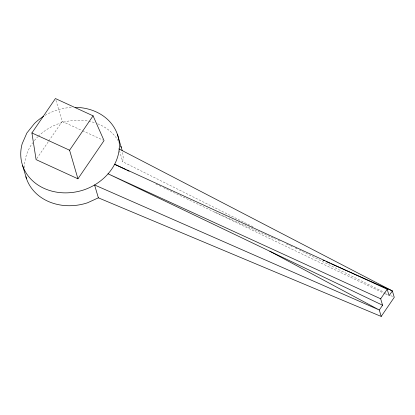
<?xml version="1.0" encoding="UTF-8"?>
<svg xmlns="http://www.w3.org/2000/svg" width="415" height="415" viewBox="0 0 415 415"><rect width="100%" height="100%" fill="white"/><g stroke="black" fill="none" stroke-linecap="round" stroke-linejoin="round"><path stroke-width="0.31" stroke-dasharray="2.08 1.56" d="M252.984 226.792L122.716 161.741L123.167 158.193A49.904 42.086 -16.4 0 0 122.435 151.729M36.81 158.561L48.415 141.577M48.778 141.043L62.198 121.403L55.781 99.787M214.705 212.184L275.7 239.211M278.071 240.264L279.845 241.048M286.36 243.937L289.914 245.509M290.505 245.773L292.279 246.562M297.021 248.658L295.241 247.874L296.984 248.767M62.198 121.403L81.957 130.466M82.538 130.735L102.884 140.062M155.9 184.032L161.139 186.537M163.469 187.653L385.011 293.732M385.592 294.007L389.094 295.682M299.298 249.923L383.828 292.134M384.409 292.425L387.304 293.867M390.774 295.605L393.093 296.761M119.468 150.718L122.716 161.741M24.537 167.743A49.904 42.086 -16.4 0 1 32.769 142.687M34.346 140.633A49.904 42.086 -16.4 0 1 37.838 136.753M38.299 136.296A49.904 42.086 -16.4 0 1 94.817 122.747M97.681 123.779A49.904 42.086 -16.4 0 1 118.14 140.675M45.1 115.38A49.904 42.086 -16.4 0 1 72.324 107.392"/><path stroke-width="0.62" d="M31.914 132.95L55.413 98.552L93.079 115.827L104.046 140.597L77.937 178.813L36.089 159.619L31.914 132.95L69.58 150.22L77.937 178.813M69.58 150.22L93.079 115.827M25.886 176.738A49.904 42.086 -16.4 0 0 87.544 202.785L98.365 197.831L381.193 316.448L379.305 310.015L382.568 305.238L380.674 298.81L387.2 289.255L114.561 164.236L125.626 169.533M381.193 316.448L394.25 297.337L392.357 290.91L118.929 148.881M323.072 260.205L324.26 260.729M326.034 261.517L330.179 263.354M331.362 263.878L392.357 290.91L389.094 295.682L387.2 289.255M380.674 298.81L108.014 173.781L382.568 305.238M126.788 170.093L129.117 171.208M269.771 251.231L379.305 310.015L94.579 184.971L98.365 197.831M117.455 134.496L121.242 147.356M22.68 165.72L26.461 178.58M120.827 146.215A49.904 42.086 -16.4 0 1 122.15 150.458M43.492 116.366A49.904 42.086 -16.4 0 0 34.518 123.437L26.876 132.997L22.182 143.72A49.904 42.086 -16.4 0 0 83.757 189.92C102.853 183.513 119.333 166.291 119.385 145.333A49.904 42.086 -16.4 0 0 75.551 107.35"/></g></svg>
